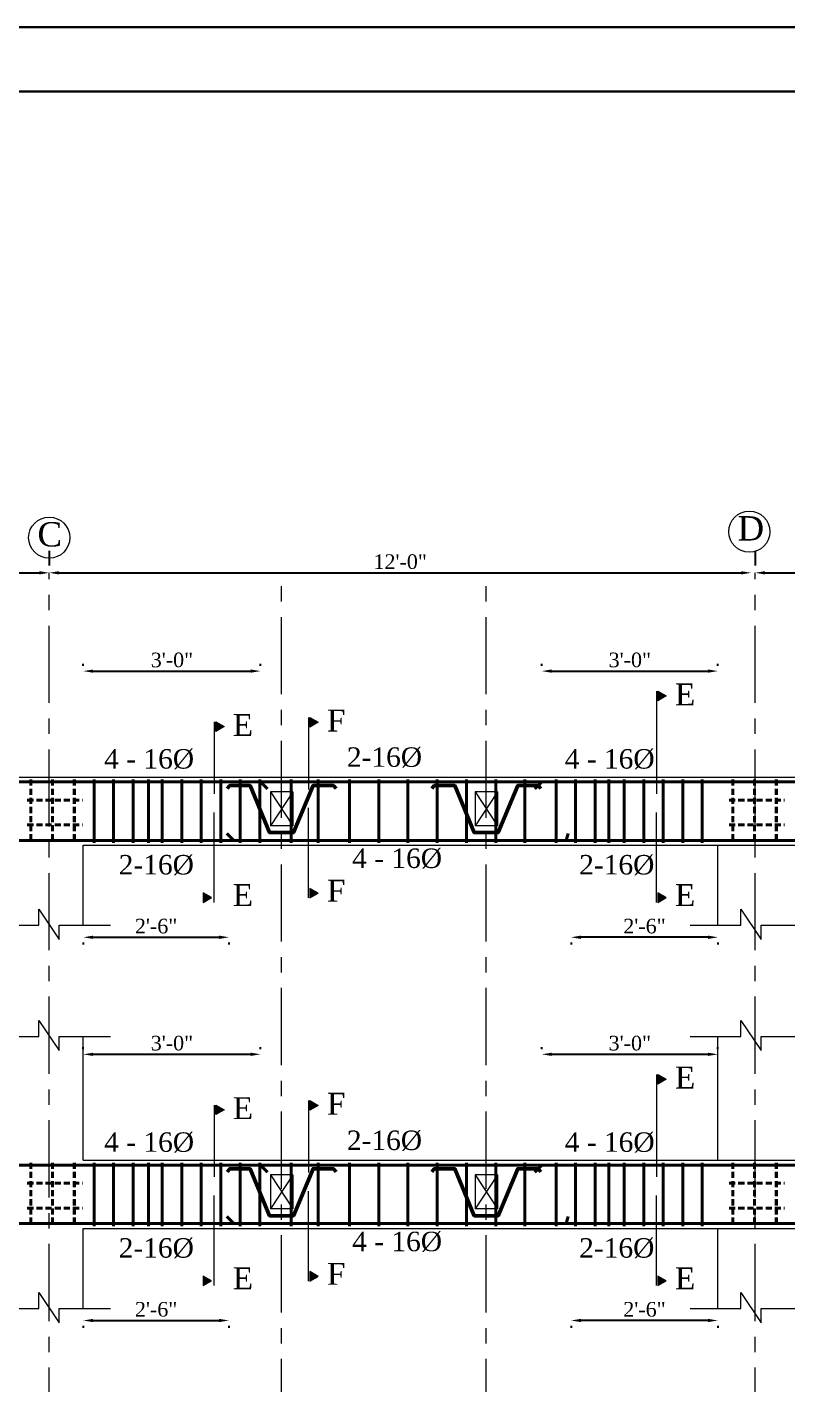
# Model space of a CAD drawing. Extents: x -2338379 to 930990, y -818978 to 106940.
# Drawn here: x 382252 to 382564, y -207224 to -206667 of the extents above; entities that cross this region are included whole.
import ezdxf

# ---------------------------------------------------------------- set-up
doc = ezdxf.new("R2010")
doc.units = 0
doc.header["$MEASUREMENT"] = 0
doc.header["$PDMODE"] = 34
for name, pattern in [('ACAD_ISO02W100', [15, 12, -3]), ('CENTER', [50.8, 31.75, -6.35, 6.35, -6.35]), ('DASHED', [0.75, 0.5, -0.25])]:
    doc.linetypes.add(name, pattern=pattern)
doc.layers.get('0').update_dxf_attribs({"linetype": 'CONTINUOUS', "lineweight": 30})
doc.layers.get('DEFPOINTS').update_dxf_attribs({"linetype": 'CONTINUOUS'})
for name, color, linetype, lineweight in [('BEAM', 1, 'DASHED', 18), ('Center', 11, 'CENTER', 15), ('Dimension', 35, 'CONTINUOUS', 9), ('HATCH', 3, 'CONTINUOUS', 15), ('rcc elevation', 253, 'CONTINUOUS', 18), ('rebar', 3, 'CONTINUOUS', 40), ('Structure', 2, 'CONTINUOUS', 50), ('TEXT', 7, 'CONTINUOUS', 30), ('WALL', 1, 'CONTINUOUS', 40)]:
    doc.layers.add(name, color=color, linetype=linetype, lineweight=lineweight)
doc.styles.get("Standard").update_dxf_attribs({"font": 'times.ttf', "height": 6})
doc.dimstyles.new('Standard$0', dxfattribs={"dimtxt": 6, "dimasz": 4, "dimexe": 3, "dimexo": 6, "dimgap": 3, "dimtad": 1, "dimdec": 1, "dimzin": 0, "dimdsep": 46, "dimlunit": 4, "dimtxsty": 'Standard', "dimcen": 0.09, "dimclrd": 6, "dimclre": 6, "dimclrt": 7, "dimadec": 0, "dimazin": 0, "dimtfac": 1, "dimtdec": 1, "dimtix": 1, "dimtofl": 0, "dimtmove": 1, "dimatfit": 3, "dimfxl": 1, "dimtolj": 1, "dimtzin": 0, "dimlwd": 18, "dimlwe": 18, "dimarcsym": 0})

# ---------------------------------------------------------------- blocks, each defined once
blk = doc.blocks.new('*D443')
at = {"layer": 'DEFPOINTS', "color": 0, "lineweight": 30, "transparency": 16777216}
for p in [(382261.18, -206884.81), (381973.05, -206890.81), (382261.18, -206890.81)]:
    blk.add_point(p, dxfattribs=at)
at = {"layer": 'TEXT', "color": 6, "lineweight": -2, "transparency": 16777216}
for p, q in [((381973.05, -206881.81), (381973.05, -206887.81)), ((381977.05, -206890.81), (382257.18, -206890.81))]:
    blk.add_line(p, q, dxfattribs=at)
at = {"layer": 'TEXT', "color": 6, "lineweight": 30, "transparency": 16777216}
for points in [[(381977.05, -206890.15), (381977.05, -206891.48), (381973.05, -206890.81)], [(382257.18, -206890.15), (382257.18, -206891.48), (382261.18, -206890.81)]]:
    blk.add_solid(points, dxfattribs=at)
at = {"layer": 'TEXT', "color": 7, "transparency": 16777216, "insert": (382117.12, -206886.26), "char_height": 6, "attachment_point": 5}
blk.add_mtext('\\A1;12\'-0"', dxfattribs=at)
blk = doc.blocks.new('*D386')
at = {"layer": 'DEFPOINTS', "color": 0, "lineweight": 30, "transparency": 16777216}
for p in [(382549.32, -206884.81), (382261.18, -206890.81), (382549.32, -206890.81)]:
    blk.add_point(p, dxfattribs=at)
at = {"layer": 'TEXT', "color": 6, "lineweight": -2, "transparency": 16777216}
for p, q in [((382261.18, -206881.81), (382261.18, -206887.81)), ((382265.18, -206890.81), (382545.32, -206890.81))]:
    blk.add_line(p, q, dxfattribs=at)
at = {"layer": 'TEXT', "color": 6, "lineweight": 30, "transparency": 16777216}
for points in [[(382265.18, -206890.15), (382265.18, -206891.48), (382261.18, -206890.81)], [(382545.32, -206890.15), (382545.32, -206891.48), (382549.32, -206890.81)]]:
    blk.add_solid(points, dxfattribs=at)
at = {"layer": 'TEXT', "color": 7, "transparency": 16777216, "insert": (382405.25, -206886.26), "char_height": 6, "attachment_point": 5}
blk.add_mtext('\\A1;12\'-0"', dxfattribs=at)
blk = doc.blocks.new('*D387')
at = {"layer": 'DEFPOINTS', "color": 0, "lineweight": 30, "transparency": 16777216}
for p in [(382839.15, -206884.81), (382551.01, -206890.81), (382839.15, -206890.81)]:
    blk.add_point(p, dxfattribs=at)
at = {"layer": 'TEXT', "color": 6, "lineweight": -2, "transparency": 16777216}
for p, q in [((382551.01, -206881.81), (382551.01, -206887.81)), ((382555.01, -206890.81), (382835.15, -206890.81))]:
    blk.add_line(p, q, dxfattribs=at)
at = {"layer": 'TEXT', "color": 6, "lineweight": 30, "transparency": 16777216}
for points in [[(382555.01, -206890.15), (382555.01, -206891.48), (382551.01, -206890.81)], [(382835.15, -206890.15), (382835.15, -206891.48), (382839.15, -206890.81)]]:
    blk.add_solid(points, dxfattribs=at)
at = {"layer": 'TEXT', "color": 7, "transparency": 16777216, "insert": (382695.08, -206886.26), "char_height": 6, "attachment_point": 5}
blk.add_mtext('\\A1;12\'-0"', dxfattribs=at)
blk = doc.blocks.new('*D571')
at = {"layer": 'DEFPOINTS', "color": 0, "lineweight": 30, "transparency": 16777216}
for p in [(382347.93, -207088.62), (382275.18, -207095.46), (382347.93, -207095.46)]:
    blk.add_point(p, dxfattribs=at)
at = {"layer": 'TEXT', "color": 6, "lineweight": -2, "transparency": 16777216}
for p, q in [((382275.18, -207086.46), (382275.18, -207085.62)), ((382347.93, -207086.46), (382347.93, -207085.62)), ((382279.18, -207088.62), (382343.93, -207088.62))]:
    blk.add_line(p, q, dxfattribs=at)
at = {"layer": 'TEXT', "color": 6, "lineweight": 30, "transparency": 16777216}
for points in [[(382279.18, -207087.96), (382279.18, -207089.29), (382275.18, -207088.62)], [(382343.93, -207087.96), (382343.93, -207089.29), (382347.93, -207088.62)]]:
    blk.add_solid(points, dxfattribs=at)
at = {"layer": 'TEXT', "color": 7, "transparency": 16777216, "insert": (382311.56, -207084.07), "char_height": 6, "attachment_point": 5}
blk.add_mtext('\\A1;3\'-0"', dxfattribs=at)
blk = doc.blocks.new('*D572')
at = {"layer": 'DEFPOINTS', "color": 0, "lineweight": 30, "transparency": 16777216}
for p in [(382275.18, -207191.13), (382334.93, -207191.13), (382334.93, -207197.97)]:
    blk.add_point(p, dxfattribs=at)
at = {"layer": 'TEXT', "color": 6, "lineweight": -2, "transparency": 16777216}
for p, q in [((382279.18, -207197.97), (382330.93, -207197.97)), ((382275.18, -207200.13), (382275.18, -207200.97)), ((382334.93, -207200.13), (382334.93, -207200.97))]:
    blk.add_line(p, q, dxfattribs=at)
at = {"layer": 'TEXT', "color": 6, "lineweight": 30, "transparency": 16777216}
for points in [[(382279.18, -207197.31), (382279.18, -207198.64), (382275.18, -207197.97)], [(382330.93, -207197.31), (382330.93, -207198.64), (382334.93, -207197.97)]]:
    blk.add_solid(points, dxfattribs=at)
at = {"layer": 'TEXT', "color": 7, "transparency": 16777216, "insert": (382305.06, -207193.42), "char_height": 6, "attachment_point": 5}
blk.add_mtext('\\A1;2\'-6"', dxfattribs=at)
blk = doc.blocks.new('*D573')
at = {"layer": 'DEFPOINTS', "color": 0, "lineweight": 30, "transparency": 16777216}
for p in [(382535.67, -207088.62), (382463.4, -207095.46), (382535.67, -207095.46)]:
    blk.add_point(p, dxfattribs=at)
at = {"layer": 'TEXT', "color": 6, "lineweight": -2, "transparency": 16777216}
for p, q in [((382463.4, -207086.46), (382463.4, -207085.62)), ((382535.67, -207086.46), (382535.67, -207085.62)), ((382467.4, -207088.62), (382531.67, -207088.62))]:
    blk.add_line(p, q, dxfattribs=at)
at = {"layer": 'TEXT', "color": 6, "lineweight": 30, "transparency": 16777216}
for points in [[(382467.4, -207087.96), (382467.4, -207089.29), (382463.4, -207088.62)], [(382531.67, -207087.96), (382531.67, -207089.29), (382535.67, -207088.62)]]:
    blk.add_solid(points, dxfattribs=at)
at = {"layer": 'TEXT', "color": 7, "transparency": 16777216, "insert": (382499.54, -207084.07), "char_height": 6, "attachment_point": 5}
blk.add_mtext('\\A1;3\'-0"', dxfattribs=at)
blk = doc.blocks.new('*D574')
at = {"layer": 'DEFPOINTS', "color": 0, "lineweight": 30, "transparency": 16777216}
for p in [(382475.43, -207191.13), (382535.7, -207191.13), (382475.43, -207197.97)]:
    blk.add_point(p, dxfattribs=at)
at = {"layer": 'TEXT', "color": 6, "lineweight": -2, "transparency": 16777216}
for p, q in [((382531.7, -207197.97), (382479.43, -207197.97)), ((382475.43, -207200.13), (382475.43, -207200.97)), ((382535.7, -207200.13), (382535.7, -207200.97))]:
    blk.add_line(p, q, dxfattribs=at)
at = {"layer": 'TEXT', "color": 6, "lineweight": 30, "transparency": 16777216}
for points in [[(382479.43, -207197.31), (382479.43, -207198.64), (382475.43, -207197.97)], [(382531.7, -207197.31), (382531.7, -207198.64), (382535.7, -207197.97)]]:
    blk.add_solid(points, dxfattribs=at)
at = {"layer": 'TEXT', "color": 7, "transparency": 16777216, "insert": (382505.56, -207193.42), "char_height": 6, "attachment_point": 5}
blk.add_mtext('\\A1;2\'-6"', dxfattribs=at)
blk = doc.blocks.new('*D608')
at = {"layer": 'DEFPOINTS', "color": 0, "lineweight": 30, "transparency": 16777216}
for p in [(382347.93, -206931.19), (382275.18, -206938.03), (382347.93, -206938.03)]:
    blk.add_point(p, dxfattribs=at)
at = {"layer": 'TEXT', "color": 6, "lineweight": -2, "transparency": 16777216}
for p, q in [((382275.18, -206929.03), (382275.18, -206928.19)), ((382279.18, -206931.19), (382343.93, -206931.19)), ((382347.93, -206929.03), (382347.93, -206928.19))]:
    blk.add_line(p, q, dxfattribs=at)
at = {"layer": 'TEXT', "color": 6, "lineweight": 30, "transparency": 16777216}
for points in [[(382279.18, -206930.52), (382279.18, -206931.86), (382275.18, -206931.19)], [(382343.93, -206930.52), (382343.93, -206931.86), (382347.93, -206931.19)]]:
    blk.add_solid(points, dxfattribs=at)
at = {"layer": 'TEXT', "color": 7, "transparency": 16777216, "insert": (382311.56, -206926.64), "char_height": 6, "attachment_point": 5}
blk.add_mtext('\\A1;3\'-0"', dxfattribs=at)
blk = doc.blocks.new('*D609')
at = {"layer": 'DEFPOINTS', "color": 0, "lineweight": 30, "transparency": 16777216}
for p in [(382275.18, -207033.7), (382334.93, -207033.7), (382334.93, -207040.54)]:
    blk.add_point(p, dxfattribs=at)
at = {"layer": 'TEXT', "color": 6, "lineweight": -2, "transparency": 16777216}
for p, q in [((382275.18, -207042.7), (382275.18, -207043.54)), ((382279.18, -207040.54), (382330.93, -207040.54)), ((382334.93, -207042.7), (382334.93, -207043.54))]:
    blk.add_line(p, q, dxfattribs=at)
at = {"layer": 'TEXT', "color": 6, "lineweight": 30, "transparency": 16777216}
for points in [[(382279.18, -207039.87), (382279.18, -207041.21), (382275.18, -207040.54)], [(382330.93, -207039.87), (382330.93, -207041.21), (382334.93, -207040.54)]]:
    blk.add_solid(points, dxfattribs=at)
at = {"layer": 'TEXT', "color": 7, "transparency": 16777216, "insert": (382305.06, -207035.99), "char_height": 6, "attachment_point": 5}
blk.add_mtext('\\A1;2\'-6"', dxfattribs=at)
blk = doc.blocks.new('*D610')
at = {"layer": 'DEFPOINTS', "color": 0, "lineweight": 30, "transparency": 16777216}
for p in [(382535.67, -206931.19), (382463.4, -206938.03), (382535.67, -206938.03)]:
    blk.add_point(p, dxfattribs=at)
at = {"layer": 'TEXT', "color": 6, "lineweight": -2, "transparency": 16777216}
for p, q in [((382463.4, -206929.03), (382463.4, -206928.19)), ((382467.4, -206931.19), (382531.67, -206931.19)), ((382535.67, -206929.03), (382535.67, -206928.19))]:
    blk.add_line(p, q, dxfattribs=at)
at = {"layer": 'TEXT', "color": 6, "lineweight": 30, "transparency": 16777216}
for points in [[(382467.4, -206930.52), (382467.4, -206931.86), (382463.4, -206931.19)], [(382531.67, -206930.52), (382531.67, -206931.86), (382535.67, -206931.19)]]:
    blk.add_solid(points, dxfattribs=at)
at = {"layer": 'TEXT', "color": 7, "transparency": 16777216, "insert": (382499.54, -206926.64), "char_height": 6, "attachment_point": 5}
blk.add_mtext('\\A1;3\'-0"', dxfattribs=at)
blk = doc.blocks.new('*D611')
at = {"layer": 'DEFPOINTS', "color": 0, "lineweight": 30, "transparency": 16777216}
for p in [(382475.43, -207033.7), (382535.7, -207033.7), (382475.43, -207040.54)]:
    blk.add_point(p, dxfattribs=at)
at = {"layer": 'TEXT', "color": 6, "lineweight": -2, "transparency": 16777216}
for p, q in [((382475.43, -207042.7), (382475.43, -207043.54)), ((382531.7, -207040.54), (382479.43, -207040.54)), ((382535.7, -207042.7), (382535.7, -207043.54))]:
    blk.add_line(p, q, dxfattribs=at)
at = {"layer": 'TEXT', "color": 6, "lineweight": 30, "transparency": 16777216}
for points in [[(382479.43, -207039.87), (382479.43, -207041.21), (382475.43, -207040.54)], [(382531.7, -207039.87), (382531.7, -207041.21), (382535.7, -207040.54)]]:
    blk.add_solid(points, dxfattribs=at)
at = {"layer": 'TEXT', "color": 7, "transparency": 16777216, "insert": (382505.56, -207035.99), "char_height": 6, "attachment_point": 5}
blk.add_mtext('\\A1;2\'-6"', dxfattribs=at)

msp = doc.modelspace()

# ---------------------------------------------------------------- hatches: boundary and pattern name
at = {"layer": 'HATCH', "ltscale": 0.5}
for points in [[(382511.1, -206943.4), (382511.1, -206939.45), (382514.52, -206941.42)], [(382329.56, -206955.98), (382329.56, -206952.03), (382332.98, -206954)], [(382368.21, -206954.16), (382368.21, -206950.21), (382371.63, -206952.18)], [(382368.21, -207020.44), (382368.21, -207024.39), (382371.63, -207022.41)], [(382324.36, -207022.26), (382324.36, -207026.21), (382327.78, -207024.24)], [(382511.1, -207022.26), (382511.1, -207026.21), (382514.52, -207024.24)], [(382511.1, -207100.83), (382511.1, -207096.88), (382514.52, -207098.85)], [(382329.56, -207113.41), (382329.56, -207109.46), (382332.98, -207111.44)], [(382368.21, -207111.59), (382368.21, -207107.64), (382371.63, -207109.61)], [(382324.36, -207179.7), (382324.36, -207183.64), (382327.78, -207181.67)], [(382368.21, -207177.87), (382368.21, -207181.82), (382371.63, -207179.85)], [(382511.1, -207179.7), (382511.1, -207183.64), (382514.52, -207181.67)]]:
    msp.add_hatch(color=256, dxfattribs=at).paths.add_polyline_path(points)

# ---------------------------------------------------------------- linework, layer by layer
at = {"color": 3}
for points in [[(381440.54, -206666.63), (384925.34, -206666.63), (384925.34, -209148.23), (381440.54, -209148.23)], [(381519.74, -206693.03), (384898.94, -206693.03), (384898.94, -209121.83), (381519.74, -209121.83)]]:
    msp.add_lwpolyline(points, close=True, dxfattribs=at)
at = {"layer": 'BEAM', "linetype": 'ACAD_ISO02W100', "ltscale": 5}
for p, q in [((382352.02, -206980.74), (382352.02, -206994.74)), ((382361.22, -206980.74), (382361.22, -206994.74)), ((382436.02, -206980.74), (382436.02, -206994.74)), ((382445.22, -206980.74), (382445.22, -206994.74)), ((382352.02, -207138.17), (382352.02, -207152.17)), ((382361.22, -207138.17), (382361.22, -207152.17)), ((382436.02, -207138.17), (382436.02, -207152.17)), ((382445.22, -207138.17), (382445.22, -207152.17))]:
    msp.add_line(p, q, dxfattribs=at)
at = {"layer": 'Center'}
for p, q in [((382261.18, -207909.49), (382261.18, -206890.81)), ((382356.57, -207905.93), (382356.57, -206890.81)), ((382440.57, -207905.93), (382440.57, -206890.81)), ((382551.01, -207909.49), (382551.01, -206890.81))]:
    msp.add_line(p, q, dxfattribs=at)
at = {"layer": 'Dimension', "ltscale": 0.5}
for p, q in [((382510.47, -206939.42), (382510.47, -206981.59)), ((382328.93, -206952.04), (382328.93, -206981.59)), ((382367.58, -206950.22), (382367.58, -206979.77)), ((382328.93, -207026.2), (382328.93, -206989.25)), ((382367.58, -207024.38), (382367.58, -206987.43)), ((382510.47, -207026.2), (382510.47, -206989.25)), ((382510.47, -207096.85), (382510.47, -207139.02)), ((382328.93, -207109.47), (382328.93, -207139.02)), ((382367.58, -207107.65), (382367.58, -207137.2)), ((382328.93, -207183.63), (382328.93, -207146.68)), ((382367.58, -207181.81), (382367.58, -207144.86)), ((382510.47, -207183.63), (382510.47, -207146.68))]:
    msp.add_line(p, q, dxfattribs=at)
at = {"layer": 'Dimension', "linetype": 'ACAD_ISO02W100', "ltscale": 125}
for p, q in [((382361.22, -206980.74), (382352.02, -206980.74)), ((382352.02, -206980.74), (382361.22, -206994.74)), ((382361.22, -206980.74), (382352.02, -206994.74)), ((382445.22, -206980.74), (382436.02, -206980.74)), ((382436.02, -206980.74), (382445.22, -206994.74)), ((382445.22, -206980.74), (382436.02, -206994.74)), ((382361.22, -206994.74), (382352.02, -206994.74)), ((382445.22, -206994.74), (382436.02, -206994.74)), ((382361.22, -207138.17), (382352.02, -207138.17)), ((382352.02, -207138.17), (382361.22, -207152.17)), ((382361.22, -207138.17), (382352.02, -207152.17)), ((382445.22, -207138.17), (382436.02, -207138.17)), ((382436.02, -207138.17), (382445.22, -207152.17)), ((382445.22, -207138.17), (382436.02, -207152.17)), ((382361.22, -207152.17), (382352.02, -207152.17)), ((382445.22, -207152.17), (382436.02, -207152.17))]:
    msp.add_line(p, q, dxfattribs=at)
at = {"layer": 'Dimension', "ltscale": 0.5}
for points in [[(382514.52, -206941.42), (382511.1, -206943.4), (382511.1, -206939.45)], [(382332.98, -206954), (382329.56, -206955.98), (382329.56, -206952.03)], [(382371.63, -206952.18), (382368.21, -206954.16), (382368.21, -206950.21)], [(382371.63, -207022.41), (382368.21, -207020.44), (382368.21, -207024.39)], [(382327.78, -207024.24), (382324.36, -207022.26), (382324.36, -207026.21)], [(382514.52, -207024.24), (382511.1, -207022.26), (382511.1, -207026.21)], [(382514.52, -207098.85), (382511.1, -207100.83), (382511.1, -207096.88)], [(382332.98, -207111.44), (382329.56, -207113.41), (382329.56, -207109.46)], [(382371.63, -207109.61), (382368.21, -207111.59), (382368.21, -207107.64)], [(382327.78, -207181.67), (382324.36, -207179.7), (382324.36, -207183.64)], [(382371.63, -207179.85), (382368.21, -207177.87), (382368.21, -207181.82)], [(382514.52, -207181.67), (382511.1, -207179.7), (382511.1, -207183.64)]]:
    msp.add_lwpolyline(points, close=True, dxfattribs=at)
at = {"layer": 'Dimension'}
for points in [[(382236.13, -207035.61), (382256.91, -207035.61), (382256.91, -207029.06), (382265.3, -207041.44), (382265.3, -207035.61), (382286.27, -207035.61)], [(382524.26, -207035.61), (382545.05, -207035.61), (382545.05, -207029.06), (382553.43, -207041.44), (382553.43, -207035.61), (382574.4, -207035.61)], [(382236.13, -207081.25), (382256.91, -207081.25), (382256.91, -207074.69), (382265.3, -207087.08), (382265.3, -207081.25), (382286.27, -207081.25)], [(382524.26, -207081.25), (382545.05, -207081.25), (382545.05, -207074.69), (382553.43, -207087.08), (382553.43, -207081.25), (382574.4, -207081.25)], [(382236.13, -207193.05), (382256.91, -207193.05), (382256.91, -207186.49), (382265.3, -207198.87), (382265.3, -207193.05), (382286.27, -207193.05)], [(382524.26, -207193.05), (382545.05, -207193.05), (382545.05, -207186.49), (382553.43, -207198.87), (382553.43, -207193.05), (382574.4, -207193.05)]]:
    msp.add_lwpolyline(points, dxfattribs=at)
for centre in [(382261.18, -206876.36), (382548.6, -206873.91)]:
    msp.add_circle(centre, 8.45, dxfattribs=at)
at = {"layer": 'rcc elevation', "ltscale": 20}
for p, q in [((381987.05, -206974.74), (382275.53, -206974.74)), ((382275.18, -206974.74), (382535.67, -206974.74)), ((382275.53, -206974.74), (384264.26, -206974.74)), ((382275.18, -207002.74), (382535.67, -207002.74)), ((382275.18, -207035.61), (382275.18, -207002.74)), ((382275.18, -207035.61), (382275.18, -207002.74)), ((382275.53, -207002.74), (384264.26, -207002.74)), ((382535.67, -207035.61), (382535.67, -207002.74)), ((382275.18, -207132.17), (382275.18, -207081.25)), ((382275.18, -207132.17), (382275.18, -207081.25)), ((382535.67, -207132.17), (382535.67, -207081.25)), ((382275.18, -207132.17), (382535.67, -207132.17)), ((382275.53, -207132.17), (384264.26, -207132.17)), ((382275.18, -207160.17), (382535.67, -207160.17)), ((382275.18, -207193.05), (382275.18, -207160.17)), ((382275.18, -207193.05), (382275.18, -207160.17)), ((382275.53, -207160.17), (384264.26, -207160.17)), ((382535.67, -207193.05), (382535.67, -207160.17))]:
    msp.add_line(p, q, dxfattribs=at)
at = {"layer": 'rebar', "linetype": 'DASHED', "ltscale": 5}
for p, q in [((382253.66, -206975.74), (382253.66, -207001.74)), ((382262.53, -206975.74), (382262.53, -207001.74)), ((382271.48, -206975.74), (382271.48, -207001.74)), ((382271.57, -206975.74), (382271.57, -207001.74)), ((382541.8, -206975.74), (382541.8, -207001.74)), ((382550.66, -206975.74), (382550.66, -207001.74)), ((382559.62, -206975.74), (382559.62, -207001.74)), ((382559.71, -206975.74), (382559.71, -207001.74)), ((382252.18, -206984.19), (382274.86, -206984.19)), ((382540.31, -206984.19), (382562.99, -206984.19)), ((382252.18, -206994.36), (382274.86, -206994.36)), ((382540.31, -206994.36), (382562.99, -206994.36)), ((382253.66, -207133.17), (382253.66, -207159.17)), ((382262.53, -207133.17), (382262.53, -207159.17)), ((382271.48, -207133.17), (382271.48, -207159.17)), ((382271.57, -207133.17), (382271.57, -207159.17)), ((382541.8, -207133.17), (382541.8, -207159.17)), ((382550.66, -207133.17), (382550.66, -207159.17)), ((382559.62, -207133.17), (382559.62, -207159.17)), ((382559.71, -207133.17), (382559.71, -207159.17)), ((382252.18, -207141.62), (382274.86, -207141.62)), ((382540.31, -207141.62), (382562.99, -207141.62)), ((382252.18, -207151.79), (382274.86, -207151.79)), ((382540.31, -207151.79), (382562.99, -207151.79))]:
    msp.add_line(p, q, dxfattribs=at)
at = {"layer": 'rebar', "ltscale": 5}
for p, q in [((382279.59, -206975.74), (382279.59, -207001.74)), ((382287.59, -206975.74), (382287.59, -207001.74)), ((382295.59, -206975.74), (382295.59, -207001.74)), ((382301.93, -206975.74), (382301.93, -207001.74)), ((382307.59, -206975.74), (382307.59, -207001.74)), ((382315.59, -206975.74), (382315.59, -207001.74)), ((382323.59, -206975.74), (382323.59, -207001.74)), ((382331.59, -206975.74), (382331.59, -207001.74)), ((382339.59, -206975.74), (382339.59, -207001.74)), ((382347.59, -206975.74), (382347.59, -207001.74)), ((382360.47, -206975.74), (382360.47, -207001.74)), ((382371.59, -206975.74), (382371.59, -207001.74)), ((382384.47, -206975.74), (382384.47, -207001.74)), ((382396.47, -206975.74), (382396.47, -207001.74)), ((382408.47, -206975.74), (382408.47, -207001.74)), ((382420.47, -206975.74), (382420.47, -207001.74)), ((382432.47, -206975.74), (382432.47, -207001.74)), ((382444.47, -206975.74), (382444.47, -207001.74)), ((382456.47, -206975.74), (382456.47, -207001.74)), ((382469.26, -206975.74), (382469.26, -207001.74)), ((382477.26, -206975.74), (382477.26, -207001.74)), ((382485.26, -206975.74), (382485.26, -207001.74)), ((382490.98, -206975.74), (382490.98, -207001.74)), ((382497.26, -206975.74), (382497.26, -207001.74)), ((382505.26, -206975.74), (382505.26, -207001.74)), ((382513.26, -206975.74), (382513.26, -207001.74)), ((382521.26, -206975.74), (382521.26, -207001.74)), ((382529.26, -206975.74), (382529.26, -207001.74)), ((382279.59, -207133.17), (382279.59, -207159.17)), ((382287.59, -207133.17), (382287.59, -207159.17)), ((382295.59, -207133.17), (382295.59, -207159.17)), ((382301.93, -207133.17), (382301.93, -207159.17)), ((382307.59, -207133.17), (382307.59, -207159.17)), ((382315.59, -207133.17), (382315.59, -207159.17)), ((382323.59, -207133.17), (382323.59, -207159.17)), ((382331.59, -207133.17), (382331.59, -207159.17)), ((382339.59, -207133.17), (382339.59, -207159.17)), ((382347.59, -207133.17), (382347.59, -207159.17)), ((382360.47, -207133.17), (382360.47, -207159.17)), ((382371.59, -207133.17), (382371.59, -207159.17)), ((382384.47, -207133.17), (382384.47, -207159.17)), ((382396.47, -207133.17), (382396.47, -207159.17)), ((382408.47, -207133.17), (382408.47, -207159.17)), ((382420.47, -207133.17), (382420.47, -207159.17)), ((382432.47, -207133.17), (382432.47, -207159.17)), ((382444.47, -207133.17), (382444.47, -207159.17)), ((382456.47, -207133.17), (382456.47, -207159.17)), ((382469.26, -207133.17), (382469.26, -207159.17)), ((382477.26, -207133.17), (382477.26, -207159.17)), ((382485.26, -207133.17), (382485.26, -207159.17)), ((382490.98, -207133.17), (382490.98, -207159.17)), ((382497.26, -207133.17), (382497.26, -207159.17)), ((382505.26, -207133.17), (382505.26, -207159.17)), ((382513.26, -207133.17), (382513.26, -207159.17)), ((382521.26, -207133.17), (382521.26, -207159.17)), ((382529.26, -207133.17), (382529.26, -207159.17))]:
    msp.add_line(p, q, dxfattribs=at)
at = {"layer": 'rebar', "ltscale": 20}
for p, q in [((381678.24, -206976.74), (384282.91, -206976.74)), ((382347.93, -206976.74), (382350.78, -206979.59)), ((382463.4, -206976.74), (382460.55, -206979.59)), ((382334.08, -206997.89), (382336.93, -207000.74)), ((382474.28, -206997.89), (382473.43, -207000.74)), ((381675.61, -207000.74), (384285.54, -207000.74)), ((381678.24, -207134.17), (384282.91, -207134.17)), ((382347.93, -207134.17), (382350.78, -207137.02)), ((382463.4, -207134.17), (382460.55, -207137.02)), ((381675.61, -207158.17), (384285.54, -207158.17)), ((382334.08, -207155.32), (382336.93, -207158.17)), ((382474.28, -207155.32), (382473.43, -207158.17))]:
    msp.add_line(p, q, dxfattribs=at)
at = {"layer": 'Structure'}
for points in [[(382361.46, -206997.51), (382351.68, -206997.51), (382343.63, -206978.22), (382335.26, -206978.22), (382334.19, -206979.45)], [(382351.68, -206997.51), (382361.46, -206997.51), (382369.51, -206978.22), (382377.88, -206978.22), (382378.95, -206979.45)], [(382445.46, -206997.51), (382435.68, -206997.51), (382427.63, -206978.22), (382419.26, -206978.22), (382418.19, -206979.45)], [(382435.68, -206997.51), (382445.46, -206997.51), (382453.51, -206978.22), (382461.88, -206978.22), (382462.95, -206979.45)], [(382361.46, -207154.94), (382351.68, -207154.94), (382343.63, -207135.65), (382335.26, -207135.65), (382334.19, -207136.88)], [(382351.68, -207154.94), (382361.46, -207154.94), (382369.51, -207135.65), (382377.88, -207135.65), (382378.95, -207136.88)], [(382445.46, -207154.94), (382435.68, -207154.94), (382427.63, -207135.65), (382419.26, -207135.65), (382418.19, -207136.88)], [(382435.68, -207154.94), (382445.46, -207154.94), (382453.51, -207135.65), (382461.88, -207135.65), (382462.95, -207136.88)]]:
    msp.add_lwpolyline(points, dxfattribs=at)

# ---------------------------------------------------------------- texts
at = {"layer": 'TEXT', "linetype": 'ByBlock', "char_height": 10, "width": 1452.7835, "attachment_point": 1, "line_spacing_factor": 2}
for s, insert in [('C', (382256.35, -206869.99)), ('D', (382543.77, -206867.54))]:
    msp.add_mtext(s, dxfattribs=dict(at, insert=insert))
at = {"layer": 'TEXT', "width": 1356.5327, "attachment_point": 1}
for s, insert, char_height in [('{\\fTimes New Roman|b0|i0|c0|p18;E}', (382518.1, -206936.25), 9), ('{\\fTimes New Roman|b0|i0|c0|p18;F}', (382375.21, -206947.01), 9), ('{\\fTimes New Roman|b0|i0|c0|p18;E}', (382336.56, -206948.83), 9), ('2-16%%C ', (382383.38, -206962.52), 8), ('2-16%%C ', (382289.7, -207006.73), 8), ('2-16%%C ', (382478.75, -207006.73), 8), ('{\\fTimes New Roman|b0|i0|c0|p18;E}', (382336.56, -207018.71), 9), ('{\\fTimes New Roman|b0|i0|c0|p18;F}', (382375.21, -207016.89), 9), ('{\\fTimes New Roman|b0|i0|c0|p18;E}', (382518.1, -207018.71), 9), ('{\\fTimes New Roman|b0|i0|c0|p18;E}', (382518.1, -207093.68), 9), ('{\\fTimes New Roman|b0|i0|c0|p18;E}', (382336.56, -207106.26), 9), ('{\\fTimes New Roman|b0|i0|c0|p18;F}', (382375.21, -207104.44), 9), ('2-16%%C ', (382383.38, -207119.95), 8), ('2-16%%C ', (382289.7, -207164.16), 8), ('2-16%%C ', (382478.75, -207164.16), 8), ('{\\fTimes New Roman|b0|i0|c0|p18;E}', (382336.56, -207176.15), 9), ('{\\fTimes New Roman|b0|i0|c0|p18;F}', (382375.21, -207174.32), 9), ('{\\fTimes New Roman|b0|i0|c0|p18;E}', (382518.1, -207176.15), 9)]:
    msp.add_mtext(s, dxfattribs=dict(at, insert=insert, char_height=char_height))
at = {"layer": 'WALL', "color": 7, "char_height": 8, "attachment_point": 5}
for insert in [(382302.2, -206967.41), (382491.26, -206967.41), (382404, -207008.24), (382302.2, -207124.85), (382491.26, -207124.85), (382404, -207165.67)]:
    msp.add_mtext('4 - 16%%C', dxfattribs=dict(at, insert=insert))

# ---------------------------------------------------------------- dimensions: what is measured, and where the dimension line sits
at = {"layer": 'TEXT'}
for base, p1, p2, picture, middle in [((382261.18, -206890.81), (381973.05, -206890.81), (382261.18, -206884.81), '*D443', (382117.12, -206886.26)), ((382549.32, -206890.81), (382261.18, -206890.81), (382549.32, -206884.81), '*D386', (382405.25, -206886.26)), ((382839.15, -206890.81), (382551.01, -206890.81), (382839.15, -206884.81), '*D387', (382695.08, -206886.26))]:
    dim = msp.add_linear_dim(base=base, p1=p1, p2=p2, dimstyle='Standard$0', override={"dimscale": 0.5, "dimtxt": 18, "dimasz": 8, "dimexe": 6, "dimexo": 18, "dimdec": 0, "dimlfac": 0.5, "dimzin": 11, "dimcen": 2.5, "dimdle": 6, "dimtdec": 0, "dimtofl": 1, "dimlwd": 65534, "dimlwe": 65534}, dxfattribs=at)
    dim.commit()
    dim.dimension.update_dxf_attribs({"geometry": picture, "text_midpoint": middle})
for p1, p2, distance, picture, middle in [((382275.18, -206938.03), (382347.93, -206938.03), 6.84, '*D608', (382311.56, -206926.64)), ((382463.4, -206938.03), (382535.67, -206938.03), 6.84, '*D610', (382499.54, -206926.64)), ((382275.18, -207033.7), (382334.93, -207033.7), -6.84, '*D609', (382305.06, -207035.99)), ((382535.7, -207033.7), (382475.43, -207033.7), 6.84, '*D611', (382505.56, -207035.99)), ((382275.18, -207095.46), (382347.93, -207095.46), 6.84, '*D571', (382311.56, -207084.07)), ((382463.4, -207095.46), (382535.67, -207095.46), 6.84, '*D573', (382499.54, -207084.07)), ((382275.18, -207191.13), (382334.93, -207191.13), -6.84, '*D572', (382305.06, -207193.42)), ((382535.7, -207191.13), (382475.43, -207191.13), 6.84, '*D574', (382505.56, -207193.42))]:
    dim = msp.add_aligned_dim(p1=p1, p2=p2, distance=distance, dimstyle='Standard$0', override={"dimscale": 0.5, "dimtxt": 18, "dimasz": 8, "dimexe": 6, "dimexo": 18, "dimdec": 0, "dimlfac": 0.5, "dimzin": 11, "dimcen": 2.5, "dimdle": 6, "dimtdec": 0, "dimtofl": 1, "dimlwd": 65534, "dimlwe": 65534}, dxfattribs=at)
    dim.commit()
    dim.dimension.update_dxf_attribs({"geometry": picture, "text_midpoint": middle})

doc.saveas('drawing.dxf')
